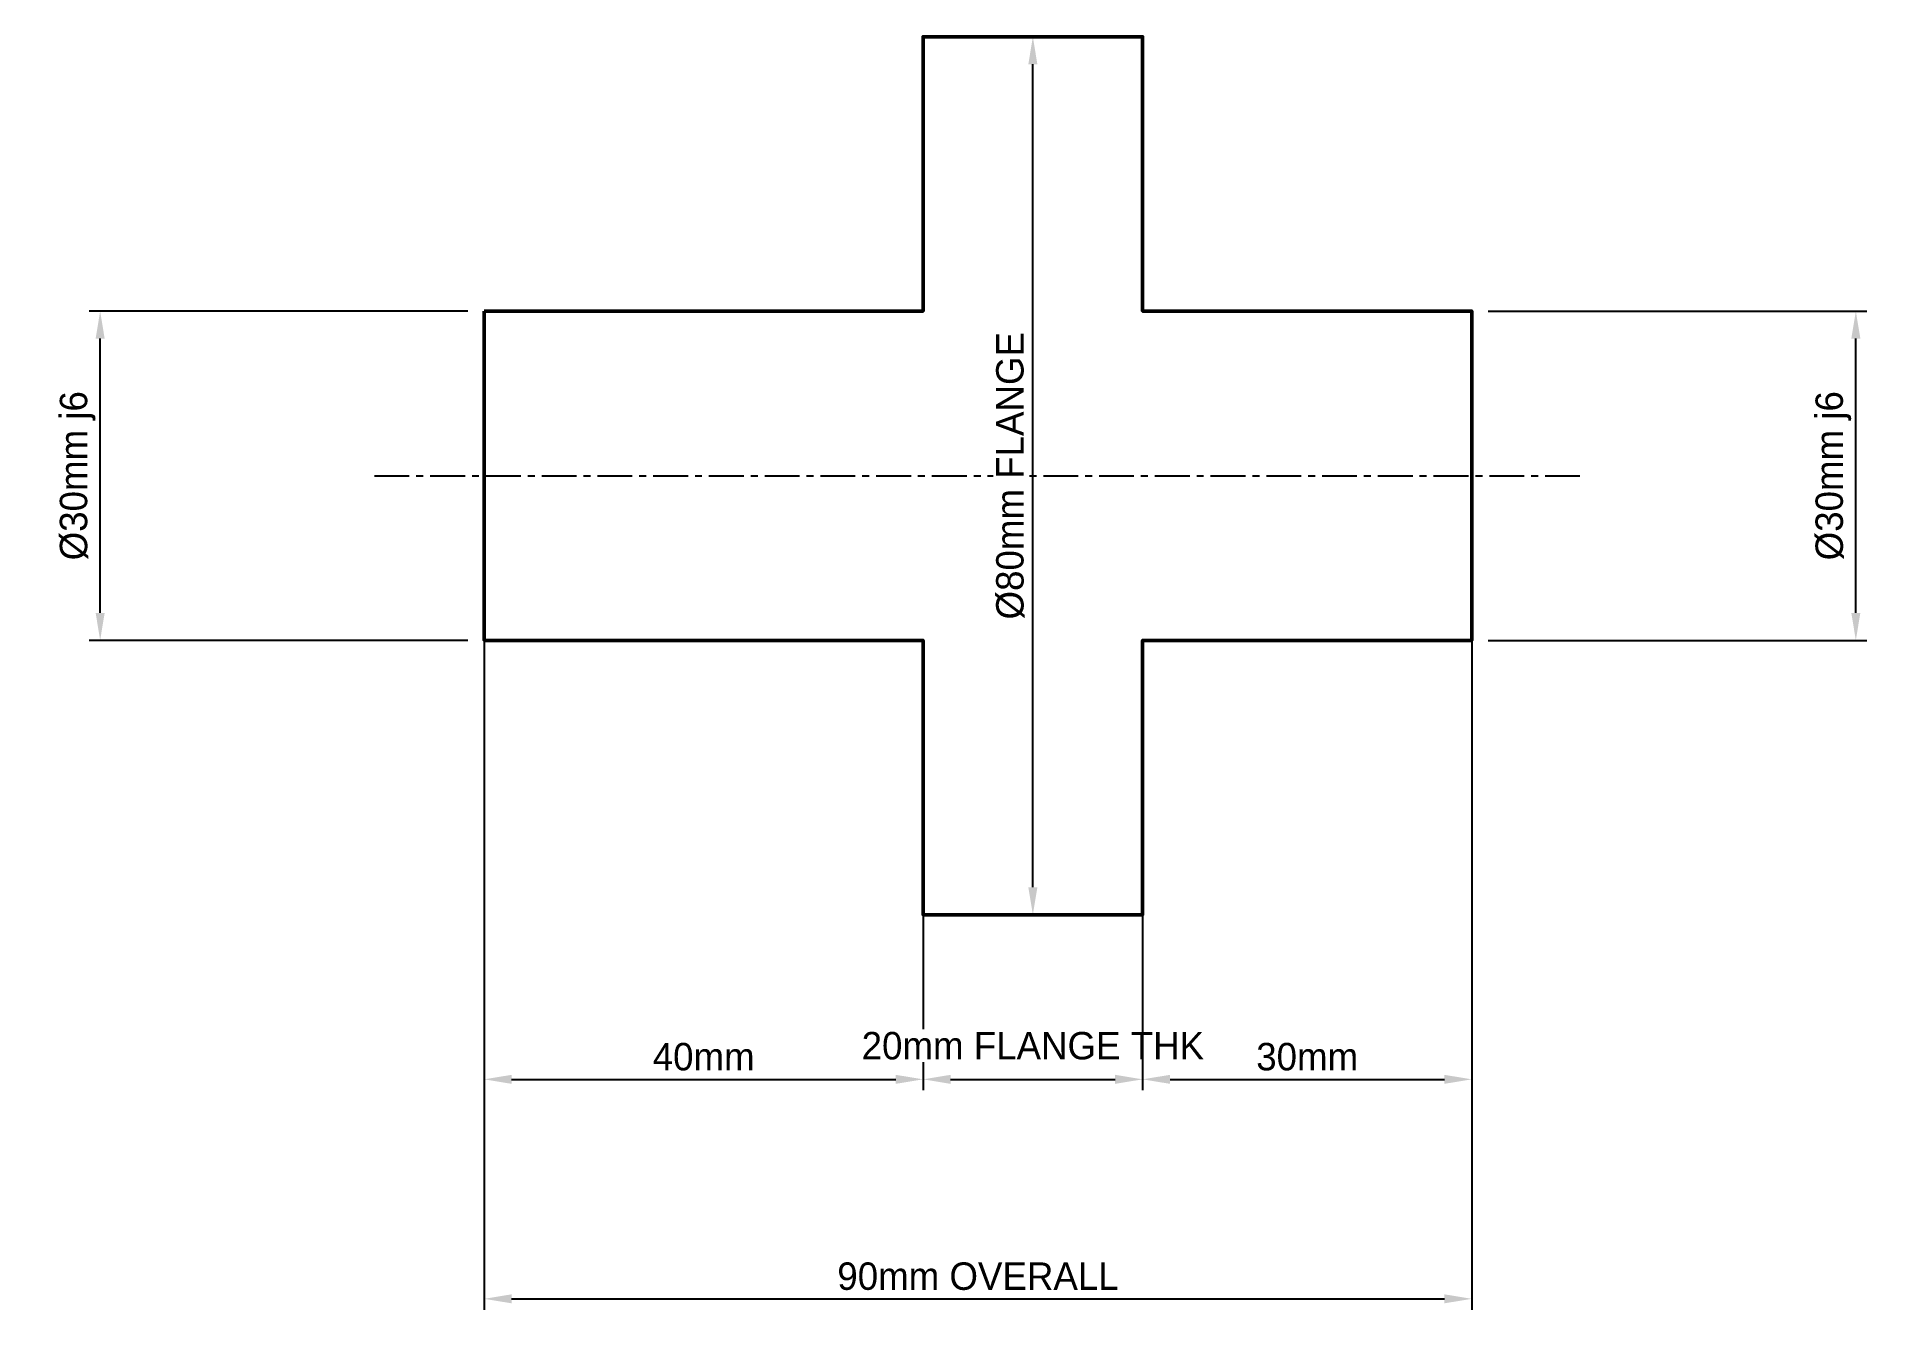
# Model space of a CAD drawing. Header units: metres. Extents: x -41 to 127, y -77 to 40.
import ezdxf

# ---------------------------------------------------------------- set-up
doc = ezdxf.new("R2010")
doc.units = ezdxf.units.M
doc.linetypes.add('CENTER', pattern=[5.08, 3.175, -0.635, 0.635, -0.635])
for name, color, linetype, lineweight in [('CENTERLINES', 7, 'CENTER', 25), ('DIMENSIONS', 7, 'Continuous', 25), ('GEOMETRY', 7, 'Continuous', 50)]:
    doc.layers.add(name, color=color, linetype=linetype, lineweight=lineweight)
doc.dimstyles.new('ENGINEERING_STYLE', dxfattribs={"dimtxt": 2.5, "dimasz": 2.5, "dimexe": 1, "dimexo": 1.5, "dimgap": 0.8, "dimtad": 1, "dimcen": 2.5, "dimazin": 3, "dimtfac": 1, "dimtmove": 0, "dimatfit": 3, "dimtfill": 1})

msp = doc.modelspace()

# ---------------------------------------------------------------- linework, layer by layer
at = {"layer": 'CENTERLINES'}
msp.add_line((-10, 0), (100, 0), dxfattribs=at)
at = {"layer": 'GEOMETRY'}
msp.add_lwpolyline([(0, 15), (40, 15), (40, 40), (60, 40), (60, 15), (90, 15), (90, -15), (60, -15), (60, -40), (40, -40), (40, -15), (0, -15)], close=True, dxfattribs=at)

# ---------------------------------------------------------------- next in the draw order: dimensions: what is measured, and where the dimension line sits
at = {"layer": 'DIMENSIONS'}
msp.add_linear_dim(base=(0, -55), p1=(0, -15), p2=(40, -15), text='40mm', dimstyle='ENGINEERING_STYLE', dxfattribs=at).render()

# ---------------------------------------------------------------- next in the draw order: dimensions: what is measured, and where the dimension line sits
msp.add_linear_dim(base=(40, -55), p1=(40, -40), p2=(60, -40), text='20mm FLANGE THK', dimstyle='ENGINEERING_STYLE', dxfattribs=at).render()

# ---------------------------------------------------------------- next in the draw order: dimensions: what is measured, and where the dimension line sits
msp.add_linear_dim(base=(60, -55), p1=(60, -15), p2=(90, -15), text='30mm', dimstyle='ENGINEERING_STYLE', dxfattribs=at).render()

# ---------------------------------------------------------------- next in the draw order: dimensions: what is measured, and where the dimension line sits
msp.add_linear_dim(base=(0, -75), p1=(0, 0), p2=(90, 0), text='90mm OVERALL', dimstyle='ENGINEERING_STYLE', dxfattribs=at).render()

# ---------------------------------------------------------------- next in the draw order: dimensions: what is measured, and where the dimension line sits
for base, p1, p2, text in [((50, -40), (50, -40), (50, 40), '%%C80mm FLANGE'), ((-35, -15), (0, -15), (0, 15), '%%C30mm j6'), ((125, -15), (90, -15), (90, 15), '%%C30mm j6')]:
    msp.add_linear_dim(base=base, p1=p1, p2=p2, angle=90, text=text, dimstyle='ENGINEERING_STYLE', dxfattribs=at).render()

doc.saveas('drawing.dxf')
